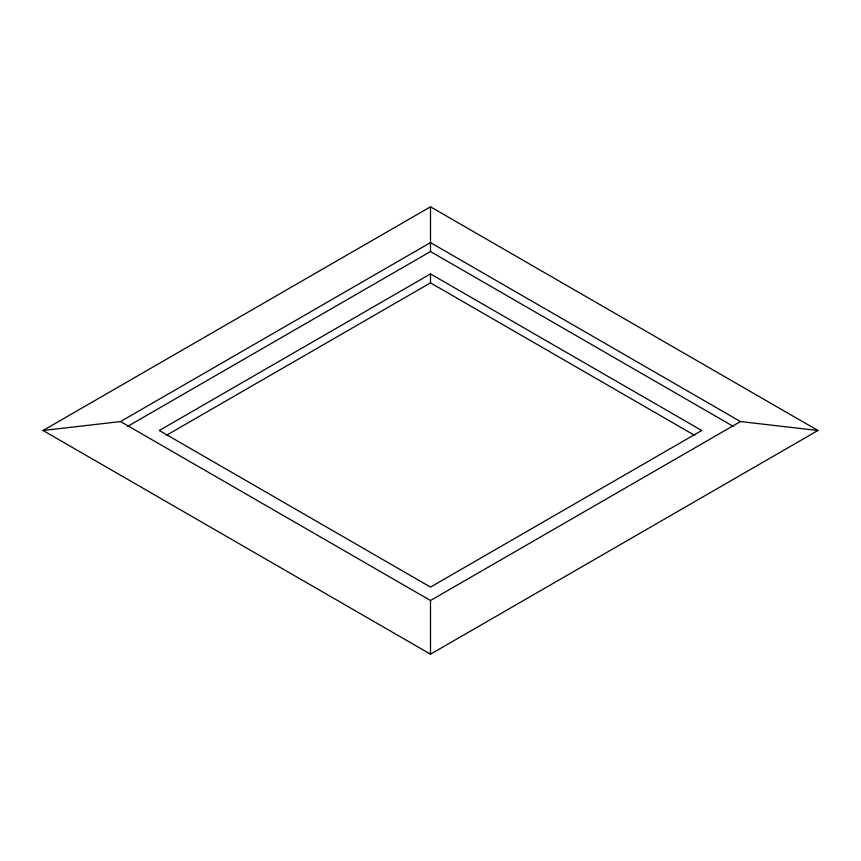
<?xml version="1.0" encoding="UTF-8"?>
<svg xmlns="http://www.w3.org/2000/svg" width="861" height="861" viewBox="0 0 861 861"><rect width="100%" height="100%" fill="white"/><g stroke="black" fill="none" stroke-linecap="round" stroke-linejoin="round"><path stroke-width="1.29" d="M43.05 430.5L430.5 206.812L817.95 430.5L430.5 654.188L43.05 430.5L120.54 421.556L430.5 242.598L740.46 421.556L817.95 430.5M127.503 426.475L430.5 251.541L733.497 426.475M430.5 273.916L159.285 430.5L430.5 587.084L701.715 430.5L430.5 273.916L430.5 282.86L166.27 435.418M120.54 421.556L430.5 600.504L740.46 421.556M430.5 282.86L694.73 435.418M430.5 206.812L430.5 251.541M430.5 600.504L430.5 654.188"/></g></svg>
